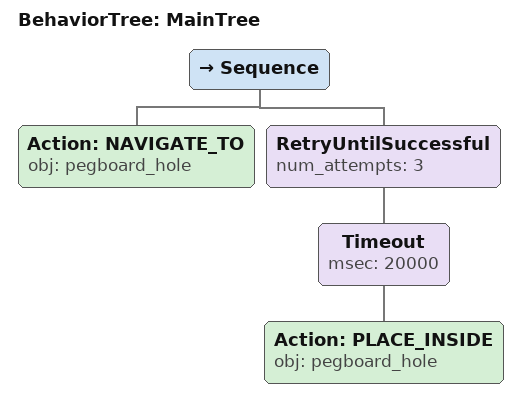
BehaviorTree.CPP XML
<root main_tree_to_execute="MainTree">
  <BehaviorTree ID="MainTree">
    <Sequence>
      <!-- Navigate to pegboard_hole -->
      <Action ID="NAVIGATE_TO" obj="pegboard_hole" />
      <!-- Retry PLACE_INSIDE pegboard_hole up to 3 attempts -->
      <RetryUntilSuccessful num_attempts="3">
        <!-- Timeout: PLACE_INSIDE pegboard_hole within 20s -->
        <Timeout msec="20000">
          <!-- Place inside pegboard_hole -->
          <Action ID="PLACE_INSIDE" obj="pegboard_hole" />
        </Timeout>
      </RetryUntilSuccessful>

    </Sequence>
  </BehaviorTree>
</root>
